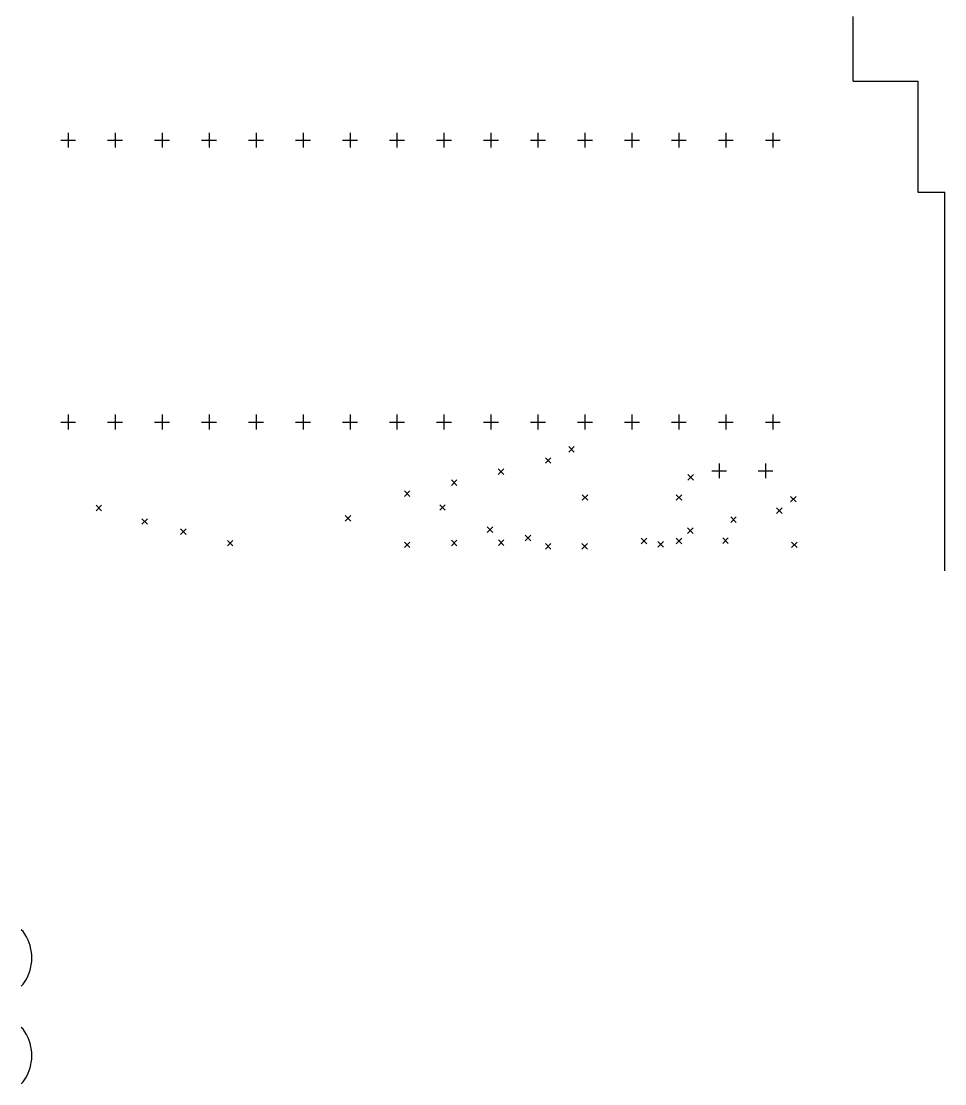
# Model space of a CAD drawing. Extents: x 2.03 to 6.01, y -6.33 to -1.88.
# Drawn here: x 4.04 to 6.005, y -6.335 to -4.073 of the extents above; entities that cross this region are included whole.
import ezdxf

# ---------------------------------------------------------------- set-up
doc = ezdxf.new("R2010")
doc.units = 0
doc.header["$MEASUREMENT"] = 0
doc.layers.add('BLACK', color=7, linetype='CONTINUOUS')

msp = doc.modelspace()

# ---------------------------------------------------------------- linework, layer by layer
at = {"layer": 'BLACK', "linetype": 'CONTINUOUS'}
for p, q in [((5.81038, -4.20092), (5.81032, -4.06319)), ((5.81038, -4.20092), (5.94814, -4.20089)), ((5.94814, -4.20089), (5.94817, -4.4371)), ((4.13976, -4.31063), (4.13976, -4.34213)), ((4.23976, -4.31063), (4.23976, -4.34213)), ((4.33976, -4.31063), (4.33976, -4.34213)), ((4.43976, -4.31063), (4.43976, -4.34213)), ((4.53976, -4.31063), (4.53976, -4.34213)), ((4.63976, -4.31063), (4.63976, -4.34213)), ((4.73976, -4.31063), (4.73976, -4.34213)), ((4.83976, -4.31063), (4.83976, -4.34213)), ((4.93976, -4.31063), (4.93976, -4.34213)), ((5.03976, -4.31063), (5.03976, -4.34213)), ((5.13976, -4.31063), (5.13976, -4.34213)), ((5.23976, -4.31063), (5.23976, -4.34213)), ((5.33976, -4.31063), (5.33976, -4.34213)), ((5.43976, -4.31063), (5.43976, -4.34213)), ((5.53976, -4.31063), (5.53976, -4.34213)), ((5.63976, -4.31063), (5.63976, -4.34213)), ((4.12402, -4.32638), (4.15551, -4.32638)), ((4.22402, -4.32638), (4.25551, -4.32638)), ((4.32402, -4.32638), (4.35551, -4.32638)), ((4.42402, -4.32638), (4.45551, -4.32638)), ((4.52402, -4.32638), (4.55551, -4.32638)), ((4.62402, -4.32638), (4.65551, -4.32638)), ((4.72402, -4.32638), (4.75551, -4.32638)), ((4.82402, -4.32638), (4.85551, -4.32638)), ((4.92402, -4.32638), (4.95551, -4.32638)), ((5.02402, -4.32638), (5.05551, -4.32638)), ((5.12402, -4.32638), (5.15551, -4.32638)), ((5.22402, -4.32638), (5.25551, -4.32638)), ((5.32402, -4.32638), (5.35551, -4.32638)), ((5.42402, -4.32638), (5.45551, -4.32638)), ((5.52402, -4.32638), (5.55551, -4.32638)), ((5.62402, -4.32638), (5.65551, -4.32638)), ((5.94817, -4.4371), (6.00546, -4.437)), ((6.00546, -4.71061), (6.00546, -4.437)), ((6.00537, -5.24307), (6.00546, -4.71061)), ((4.12402, -4.92638), (4.15551, -4.92638)), ((4.13976, -4.91063), (4.13976, -4.94213)), ((4.22402, -4.92638), (4.25551, -4.92638)), ((4.23976, -4.91063), (4.23976, -4.94213)), ((4.32402, -4.92638), (4.35551, -4.92638)), ((4.33976, -4.91063), (4.33976, -4.94213)), ((4.42402, -4.92638), (4.45551, -4.92638)), ((4.43976, -4.91063), (4.43976, -4.94213)), ((4.52402, -4.92638), (4.55551, -4.92638)), ((4.53976, -4.91063), (4.53976, -4.94213)), ((4.62402, -4.92638), (4.65551, -4.92638)), ((4.63976, -4.91063), (4.63976, -4.94213)), ((4.72402, -4.92638), (4.75551, -4.92638)), ((4.73976, -4.91063), (4.73976, -4.94213)), ((4.82402, -4.92638), (4.85551, -4.92638)), ((4.83976, -4.91063), (4.83976, -4.94213)), ((4.92402, -4.92638), (4.95551, -4.92638)), ((4.93976, -4.91063), (4.93976, -4.94213)), ((5.02402, -4.92638), (5.05551, -4.92638)), ((5.03976, -4.91063), (5.03976, -4.94213)), ((5.12402, -4.92638), (5.15551, -4.92638)), ((5.13976, -4.91063), (5.13976, -4.94213)), ((5.22402, -4.92638), (5.25551, -4.92638)), ((5.23976, -4.91063), (5.23976, -4.94213)), ((5.32402, -4.92638), (5.35551, -4.92638)), ((5.33976, -4.91063), (5.33976, -4.94213)), ((5.42402, -4.92638), (5.45551, -4.92638)), ((5.43976, -4.91063), (5.43976, -4.94213)), ((5.52402, -4.92638), (5.55551, -4.92638)), ((5.53976, -4.91063), (5.53976, -4.94213)), ((5.62402, -4.92638), (5.65551, -4.92638)), ((5.63976, -4.91063), (5.63976, -4.94213)), ((5.20512, -4.97874), (5.21693, -4.99055)), ((5.21693, -4.97874), (5.20512, -4.99055)), ((5.15551, -5.00234), (5.16732, -5.01415)), ((5.16732, -5.00234), (5.15551, -5.01415)), ((5.52559, -5.01457), (5.52559, -5.04606)), ((5.62402, -5.01457), (5.62402, -5.04606)), ((5.05512, -5.02594), (5.06693, -5.03776)), ((5.06693, -5.02594), (5.05512, -5.03776)), ((5.45866, -5.03819), (5.47047, -5.05)), ((5.47047, -5.03819), (5.45866, -5.05)), ((5.50984, -5.03031), (5.54134, -5.03031)), ((5.60827, -5.03031), (5.63976, -5.03031)), ((4.95553, -5.04955), (4.96734, -5.06136)), ((4.96734, -5.04955), (4.95553, -5.06136)), ((4.85553, -5.07315), (4.86734, -5.08496)), ((4.86734, -5.07315), (4.85553, -5.08496)), ((5.23386, -5.08112), (5.24567, -5.09293)), ((5.24567, -5.08112), (5.23386, -5.09293)), ((5.43386, -5.08112), (5.44567, -5.09293)), ((5.44567, -5.08112), (5.43386, -5.09293)), ((5.67717, -5.08465), (5.68898, -5.09646)), ((5.68898, -5.08465), (5.67717, -5.09646)), ((4.19921, -5.10354), (4.21102, -5.11535)), ((4.21102, -5.10354), (4.19921, -5.11535)), ((4.93071, -5.10238), (4.94252, -5.11419)), ((4.94252, -5.10238), (4.93071, -5.11419)), ((5.64764, -5.10906), (5.65945, -5.12087)), ((5.65945, -5.10906), (5.64764, -5.12087)), ((4.29685, -5.13228), (4.30866, -5.14409)), ((4.30866, -5.13228), (4.29685, -5.14409)), ((4.72953, -5.12559), (4.74134, -5.1374)), ((4.74134, -5.12559), (4.72953, -5.1374)), ((5.55, -5.12835), (5.56181, -5.14016)), ((5.56181, -5.12835), (5.55, -5.14016)), ((4.37913, -5.15394), (4.39094, -5.16575)), ((4.39094, -5.15394), (4.37913, -5.16575)), ((5.03189, -5.14961), (5.0437, -5.16142)), ((5.0437, -5.14961), (5.03189, -5.16142)), ((5.45827, -5.15157), (5.47008, -5.16339)), ((5.47008, -5.15157), (5.45827, -5.16339)), ((4.47874, -5.17835), (4.49055, -5.19016)), ((4.49055, -5.17835), (4.47874, -5.19016)), ((4.95553, -5.17795), (4.96734, -5.18976)), ((4.96734, -5.17795), (4.95553, -5.18976)), ((5.05553, -5.17717), (5.06734, -5.18898)), ((5.06734, -5.17717), (5.05553, -5.18898)), ((5.1126, -5.1673), (5.12441, -5.17911)), ((5.12441, -5.1673), (5.1126, -5.17911)), ((5.35945, -5.17362), (5.37126, -5.18543)), ((5.37126, -5.17362), (5.35945, -5.18543)), ((5.43386, -5.17362), (5.44567, -5.18543)), ((5.44567, -5.17362), (5.43386, -5.18543)), ((5.53296, -5.17323), (5.54477, -5.18504)), ((5.54477, -5.17323), (5.53296, -5.18504)), ((4.85553, -5.18189), (4.86734, -5.1937)), ((4.86734, -5.18189), (4.85553, -5.1937)), ((5.15551, -5.18502), (5.16732, -5.19683)), ((5.16732, -5.18502), (5.15551, -5.19683)), ((5.23346, -5.18502), (5.24528, -5.19683)), ((5.24528, -5.18502), (5.23346, -5.19683)), ((5.39488, -5.18071), (5.40669, -5.19252)), ((5.40669, -5.18071), (5.39488, -5.19252)), ((5.67953, -5.18189), (5.69134, -5.1937)), ((5.69134, -5.18189), (5.67953, -5.1937)), ((4.04387, -6.0108), (4.04012, -6.00705)), ((4.05137, -6.02205), (4.04387, -6.0108)), ((4.05512, -6.02955), (4.05137, -6.02205)), ((4.05887, -6.04079), (4.05512, -6.02955)), ((4.06262, -6.05954), (4.05887, -6.04079)), ((4.06262, -6.07454), (4.06262, -6.05954)), ((4.05887, -6.09329), (4.06262, -6.07454)), ((4.05137, -6.11204), (4.05512, -6.10454)), ((4.05512, -6.10454), (4.05887, -6.09329)), ((4.04012, -6.12703), (4.04387, -6.12328)), ((4.04387, -6.12328), (4.05137, -6.11204)), ((4.04387, -6.21867), (4.04012, -6.21492)), ((4.05137, -6.22992), (4.04387, -6.21867)), ((4.05512, -6.23742), (4.05137, -6.22992)), ((4.05887, -6.24867), (4.05512, -6.23742)), ((4.06262, -6.26742), (4.05887, -6.24867)), ((4.05887, -6.30116), (4.06262, -6.28241)), ((4.06262, -6.28241), (4.06262, -6.26742)), ((4.05512, -6.31241), (4.05887, -6.30116)), ((4.04012, -6.33491), (4.04387, -6.33116)), ((4.04387, -6.33116), (4.05137, -6.31991)), ((4.05137, -6.31991), (4.05512, -6.31241))]:
    msp.add_line(p, q, dxfattribs=at)

doc.saveas('drawing.dxf')
